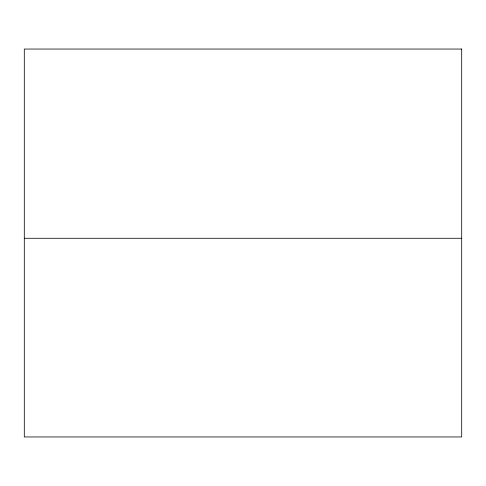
<?xml version="1.0" encoding="UTF-8"?>
<svg xmlns="http://www.w3.org/2000/svg" width="486" height="486" viewBox="0 0 486 486"><rect width="100%" height="100%" fill="white"/><g stroke="black" fill="none" stroke-linecap="round" stroke-linejoin="round"><path stroke-width="0.73" d="M24.3 238.274L461.7 238.274M461.7 49.05L24.3 49.05L24.3 436.95L461.7 436.95L461.7 49.05"/></g></svg>
